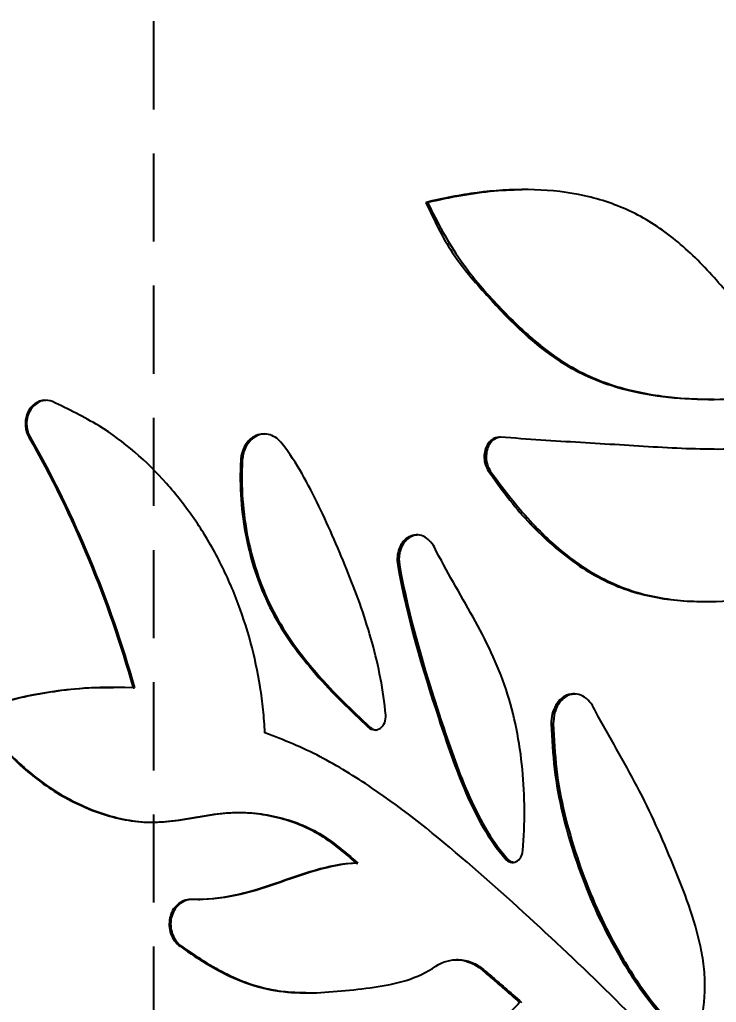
# Model space of a CAD drawing. Header units: millimetres. Extents: x -54 to 586, y 8 to 412.
# Drawn here: x 241.17 to 251.21, y 196.38 to 210.54 of the extents above; entities that cross this region are included whole.
import ezdxf

# ---------------------------------------------------------------- set-up
doc = ezdxf.new("R2010")
doc.units = ezdxf.units.MM
doc.linetypes.add('HIDDEN', pattern=[1.905, 1.27, -0.635])
doc.layers.add('DIMENSIONS', color=2, linetype='Continuous')
doc.layers.add('HIDDEN', color=3, linetype='HIDDEN')
doc.layers.add('OUTLINE', color=7, linetype='Continuous', lineweight=25)
doc.styles.add('SLDTEXTSTYLE0', font='TXT', dxfattribs={"width": 0.75})
doc.dimstyles.new('SLDDIMSTYLE6', dxfattribs={"dimtxt": 3.5, "dimasz": 2, "dimexe": 0, "dimexo": 0.0625, "dimgap": 0.875, "dimtad": 1, "dimrnd": 1e-09, "dimzin": 12, "dimdsep": 46, "dimtxsty": 'SLDTEXTSTYLE0', "dimsah": 1, "dimcen": 0.09, "dimadec": 0, "dimazin": 3, "dimtfac": 1, "dimtmove": 0, "dimatfit": 0, "dimfxl": 0, "dimfrac": 2, "dimtolj": 1, "dimtzin": 12, "dimarcsym": 0})

# ---------------------------------------------------------------- blocks, each defined once
blk = doc.blocks.new('_D_44')
at = {"layer": 'DIMENSIONS'}
for p, q in [((240.601, 191.911), (240.601, 223.975)), ((243.101, 211.516), (243.101, 223.975)), ((240.601, 221.975), (236.601, 221.975)), ((240.601, 221.975), (243.101, 221.975)), ((243.101, 221.975), (255.49, 221.975))]:
    blk.add_line(p, q, dxfattribs=at)
for points in [[(240.601, 221.975), (238.601, 222.475), (238.601, 221.475)], [(243.101, 221.975), (245.101, 221.475), (245.101, 222.475)]]:
    blk.add_solid(points, dxfattribs=at)
at = {"layer": 'DIMENSIONS', "insert": (249.025, 226.487), "char_height": 3.5, "attachment_point": 1, "style": 'SLDTEXTSTYLE0'}
blk.add_mtext('2,5', dxfattribs=at)

msp = doc.modelspace()

# ---------------------------------------------------------------- linework, layer by layer
at = {"layer": 'HIDDEN'}
msp.add_line((243.10074, 210.51631), (243.10074, 173.87553), dxfattribs=at)
at = {"layer": 'OUTLINE'}
for p, q in [((247.02514, 207.90529), (247.0513, 207.90529)), ((248.1037, 204.524), (248.08952, 204.52223)), ((247.92785, 204.03453), (247.95531, 204.03453)), ((242.80688, 200.90865), (242.82614, 200.90865)), ((248.83284, 200.39114), (248.86151, 200.39114)), ((246.02105, 198.38583), (246.04522, 198.38583)), ((243.74831, 197.85944), (243.76966, 197.85944)), ((247.49271, 196.99254), (247.46603, 196.99254))]:
    msp.add_line(p, q, dxfattribs=at)
for points, knots in [([(252.08792, 205.62518), (251.93548, 205.84822), (251.78215, 206.07087), (251.46036, 206.49734), (251.29293, 206.70262), (250.93714, 207.08792), (250.75024, 207.26567), (250.35359, 207.57322), (250.1416, 207.70294), (249.69263, 207.90235), (249.46202, 207.97224), (248.98952, 208.06469), (248.74605, 208.08708), (248.25693, 208.09278), (248.0117, 208.07735), (247.5197, 208.01385), (247.27344, 207.96044), (247.02514, 207.90529)], [0, 0, 0, 0, 0.125, 0.125, 0.25, 0.25, 0.375, 0.375, 0.5, 0.5, 0.625, 0.625, 0.75, 0.75, 0.875, 0.875, 1, 1, 1, 1]), ([(248.473, 208.08954), (248.3192, 208.08482), (248.00657, 208.07523), (247.53211, 208.00607), (247.21155, 207.93887), (247.0513, 207.90529)], [0, 0, 0, 0, 0.326288382, 0.66321235, 1, 1, 1, 1]), ([(247.02514, 207.90529), (247.14231, 207.65652), (247.26019, 207.40823), (247.55471, 206.96311), (247.72896, 206.76307), (248.25586, 206.17874), (248.62027, 205.81589), (249.14702, 205.50174), (249.25641, 205.44514), (249.47526, 205.34726), (249.58515, 205.30553), (249.91564, 205.1987), (250.13697, 205.15137), (250.57907, 205.08848), (250.80025, 205.07296), (251.23521, 205.06417), (251.44974, 205.07172), (251.66177, 205.0794)], [0, 0, 0, 0, 0.125, 0.125, 0.25, 0.25, 0.5, 0.5, 0.5625, 0.5625, 0.625, 0.625, 0.75, 0.75, 0.875, 0.875, 1, 1, 1, 1]), ([(247.0513, 207.90529), (247.12311, 207.76067), (247.26684, 207.47123), (247.52047, 207.0654), (247.79573, 206.71408), (248.0771, 206.40698), (248.35057, 206.1273), (248.63718, 205.87034), (248.93665, 205.6433), (249.26109, 205.45063), (249.60883, 205.30288), (249.97321, 205.19366), (250.33855, 205.1228), (250.74447, 205.07553), (251.02344, 205.07122), (251.1839, 205.06874)], [0, 0, 0, 0, 0.08147974, 0.16308616, 0.24438731, 0.31379257, 0.38358405, 0.45323726, 0.52249102, 0.5914437, 0.66747478, 0.74383611, 0.82039395, 0.89669417, 1, 1, 1, 1]), ([(241.64732, 205.03457), (241.59852, 205.05407), (241.54572, 205.05996), (241.44569, 205.03927), (241.39825, 205.01376), (241.28502, 204.90542), (241.24728, 204.79341), (241.25629, 204.68356)], [0, 0, 0, 0, 0.25, 0.25, 0.5, 0.5, 1, 1, 1, 1]), ([(241.56647, 205.0538), (241.53686, 205.0514), (241.47639, 205.0465), (241.39371, 204.99837), (241.32569, 204.92324), (241.2803, 204.82191), (241.26991, 204.73843), (241.27264, 204.69267), (241.27299, 204.68689)], [0, 0, 0, 0, 0.1730304, 0.3534051, 0.54317111, 0.74732235, 0.96805571, 1, 1, 1, 1]), ([(244.70759, 200.26446), (244.70028, 200.37519), (244.69275, 200.48587), (244.67035, 200.70572), (244.6559, 200.81498), (244.60392, 201.14099), (244.55763, 201.35594), (244.4421, 201.78116), (244.37268, 201.9929), (244.21302, 202.40248), (244.12279, 202.6006), (243.92112, 202.98334), (243.80977, 203.16802), (243.56492, 203.52344), (243.43001, 203.6951), (243.0001, 204.17835), (242.6825, 204.46099), (242.31705, 204.68356)], [0, 0, 0, 0, 0.0625, 0.0625, 0.125, 0.125, 0.25, 0.25, 0.375, 0.375, 0.5, 0.5, 0.625, 0.625, 0.75, 0.75, 1, 1, 1, 1]), ([(241.30571, 204.5218), (241.62835, 203.95503), (241.91485, 203.36729), (242.41582, 202.15846), (242.6293, 201.54017), (242.80688, 200.90865)], [0, 0, 0, 0, 0.5, 0.5, 1, 1, 1, 1]), ([(241.32275, 204.5218), (241.64582, 203.95512), (241.93274, 203.36742), (242.43448, 202.15858), (242.64829, 201.54025), (242.82614, 200.90865)], [0, 0, 0, 0, 0.5, 0.5, 1, 1, 1, 1]), ([(244.9549, 204.42822), (244.90902, 204.48812), (244.84904, 204.53324), (244.71559, 204.57605), (244.64307, 204.57243), (244.51557, 204.51786), (244.46076, 204.46688), (244.3845, 204.34144), (244.36312, 204.26673), (244.35851, 204.18959)], [0, 0, 0, 0, 0.25, 0.25, 0.5, 0.5, 0.75, 0.75, 1, 1, 1, 1]), ([(244.71542, 204.56342), (244.69841, 204.56468), (244.64626, 204.56854), (244.56091, 204.5303), (244.47351, 204.45631), (244.4076, 204.3456), (244.38466, 204.25082), (244.38082, 204.19623), (244.38036, 204.18959)], [0, 0, 0, 0, 0.09584241, 0.29374708, 0.50702405, 0.72089956, 0.96607717, 1, 1, 1, 1]), ([(248.07326, 204.52022), (248.05911, 204.51936), (248.02055, 204.51704), (247.96374, 204.48057), (247.91045, 204.41782), (247.87527, 204.33175), (247.8641, 204.23041), (247.87951, 204.1244), (247.91204, 204.06393), (247.92785, 204.03453)], [0, 0, 0, 0, 0.07990294, 0.21777455, 0.35862163, 0.50808534, 0.66948971, 0.83932702, 1, 1, 1, 1]), ([(248.10101, 204.5202), (248.0868, 204.51935), (248.04811, 204.51702), (247.99112, 204.48045), (247.93774, 204.41753), (247.90256, 204.33134), (247.89149, 204.22999), (247.90701, 204.12414), (247.93952, 204.06383), (247.95531, 204.03453)], [0, 0, 0, 0, 0.08020654, 0.21838594, 0.35951456, 0.50904742, 0.67034578, 0.83985788, 1, 1, 1, 1]), ([(252.47093, 204.45297), (252.30453, 204.42398), (252.13641, 204.39523), (251.79485, 204.36056), (251.62156, 204.3528), (251.09547, 204.34196), (250.73597, 204.35541), (250.00518, 204.39687), (249.63319, 204.42326), (249.06626, 204.45562), (248.8758, 204.46602), (248.49195, 204.49196), (248.29856, 204.50797), (248.1037, 204.524)], [0, 0, 0, 0, 0.125, 0.125, 0.25, 0.25, 0.5, 0.5, 0.75, 0.75, 0.875, 0.875, 1, 1, 1, 1]), ([(246.44869, 200.51867), (246.415, 200.87485), (246.34648, 201.2216), (246.15907, 201.90153), (246.03983, 202.23564), (245.84262, 202.72645), (245.77375, 202.88851), (245.63268, 203.21107), (245.5607, 203.37189), (245.33287, 203.84625), (245.16521, 204.15173), (244.9549, 204.42822)], [0, 0, 0, 0, 0.25, 0.25, 0.5, 0.5, 0.625, 0.625, 0.75, 0.75, 1, 1, 1, 1]), ([(244.35851, 204.18959), (244.33827, 203.81121), (244.36545, 203.43672), (244.47727, 202.88081), (244.527, 202.69624), (244.64999, 202.34294), (244.7235, 202.17255), (244.89556, 201.84491), (244.99479, 201.6865), (245.20816, 201.38573), (245.32185, 201.24363), (245.67782, 200.8355), (245.93449, 200.58715), (246.19508, 200.3453)], [0, 0, 0, 0, 0.25, 0.25, 0.375, 0.375, 0.5, 0.5, 0.625, 0.625, 0.75, 0.75, 1, 1, 1, 1]), ([(244.38035, 204.18959), (244.36006, 203.81105), (244.38728, 203.43641), (244.49937, 202.88027), (244.54921, 202.69566), (244.67245, 202.34232), (244.74612, 202.17192), (244.91853, 201.84425), (245.01796, 201.68583), (245.23163, 201.38519), (245.34546, 201.24316), (245.70185, 200.83523), (245.95878, 200.58702), (246.21963, 200.3453)], [0, 0, 0, 0, 0.25, 0.25, 0.375, 0.375, 0.5, 0.5, 0.625, 0.625, 0.75, 0.75, 1, 1, 1, 1]), ([(247.92785, 204.03452), (248.01842, 203.90807), (248.10887, 203.7818), (248.29568, 203.53792), (248.39304, 203.42166), (248.59683, 203.20232), (248.7031, 203.09903), (248.92301, 202.90359), (249.03746, 202.81089), (249.38897, 202.55889), (249.63217, 202.42787), (250.01049, 202.29161), (250.13957, 202.25611), (250.39492, 202.20246), (250.52177, 202.18404), (250.89985, 202.14822), (251.14862, 202.1498), (251.63963, 202.17892), (251.88153, 202.20652), (252.59054, 202.31794), (253.04374, 202.43107), (253.48301, 202.54742)], [0, 0, 0, 0, 0.0625, 0.0625, 0.125, 0.125, 0.1875, 0.1875, 0.25, 0.25, 0.375, 0.375, 0.4375, 0.4375, 0.5, 0.5, 0.625, 0.625, 0.75, 0.75, 1, 1, 1, 1]), ([(247.95531, 204.03453), (248.04112, 203.91769), (248.213, 203.68366), (248.48895, 203.35469), (248.78174, 203.05104), (249.09431, 202.78307), (249.42651, 202.56061), (249.77244, 202.38519), (250.13554, 202.25862), (250.50917, 202.18581), (250.82986, 202.1541), (251.02039, 202.15604), (251.08641, 202.15672)], [0, 0, 0, 0, 0.10310222, 0.20651701, 0.30964061, 0.41234903, 0.51525143, 0.61850856, 0.72137682, 0.83126638, 0.9415296, 1, 1, 1, 1]), ([(247.14918, 202.93543), (247.1124, 203.00731), (247.05696, 203.06491), (246.9226, 203.12293), (246.84791, 203.11998), (246.72159, 203.05373), (246.67102, 202.99162), (246.61421, 202.84542), (246.60712, 202.76074), (246.62111, 202.67947)], [0, 0, 0, 0, 0.25, 0.25, 0.5, 0.5, 0.75, 0.75, 1, 1, 1, 1]), ([(246.91982, 203.11386), (246.88985, 203.11055), (246.82952, 203.10389), (246.74905, 203.04962), (246.68466, 202.96738), (246.64403, 202.85803), (246.63573, 202.75699), (246.64399, 202.6972), (246.64645, 202.67948)], [0, 0, 0, 0, 0.16836191, 0.33891871, 0.51718737, 0.70898229, 0.913724, 1, 1, 1, 1]), ([(248.42471, 198.56456), (248.45726, 198.9558), (248.45617, 199.34645), (248.38053, 200.12646), (248.30404, 200.52038), (248.06156, 201.25325), (247.89112, 201.59522), (247.52142, 202.2653), (247.32372, 202.59155), (247.14918, 202.93543)], [0, 0, 0, 0, 0.25, 0.25, 0.5, 0.5, 0.75, 0.75, 1, 1, 1, 1]), ([(246.62111, 202.67947), (246.75641, 201.92268), (246.9742, 201.19054), (247.3313, 200.10443), (247.45355, 199.74187), (247.75499, 199.05145), (247.93209, 198.72687), (248.16922, 198.45014)], [0, 0, 0, 0, 0.5, 0.5, 0.75, 0.75, 1, 1, 1, 1]), ([(246.64645, 202.67947), (246.78194, 201.92253), (247.00007, 201.19032), (247.3577, 200.10415), (247.48014, 199.74157), (247.78203, 199.05121), (247.95939, 198.72673), (248.19675, 198.45014)], [0, 0, 0, 0, 0.5, 0.5, 0.75, 0.75, 1, 1, 1, 1]), ([(242.52245, 200.91071), (242.44903, 200.91204), (242.20099, 200.91653), (241.80652, 200.87824), (241.34205, 200.80676), (241.05572, 200.73442), (240.91221, 200.69816)], [0, 0, 0, 0, 0.13645209, 0.46097085, 0.72984643, 1, 1, 1, 1]), ([(249.47401, 200.56267), (249.43964, 200.65155), (249.38433, 200.72719), (249.24446, 200.82111), (249.16237, 200.83635), (249.01019, 200.79264), (248.94406, 200.73548), (248.85487, 200.58174), (248.8325, 200.48778), (248.83284, 200.39114)], [0, 0, 0, 0, 0.25, 0.25, 0.5, 0.5, 0.75, 0.75, 1, 1, 1, 1]), ([(249.18649, 200.8196), (249.16141, 200.81941), (249.10078, 200.81895), (249.01206, 200.76686), (248.93158, 200.67645), (248.87286, 200.54732), (248.86546, 200.44542), (248.86151, 200.39114)], [0, 0, 0, 0, 0.138610749, 0.335061512, 0.537944071, 0.75385398, 1, 1, 1, 1]), ([(246.19508, 200.3453), (246.22071, 200.32159), (246.25181, 200.30693), (246.31587, 200.30129), (246.34815, 200.31075), (246.42754, 200.36873), (246.45478, 200.44484), (246.44869, 200.51867)], [0, 0, 0, 0, 0.25, 0.25, 0.5, 0.5, 1, 1, 1, 1]), ([(250.96804, 195.91796), (251.00296, 196.12231), (251.03789, 196.32662), (251.05136, 196.64099), (251.04837, 196.74799), (251.02714, 196.9621), (251.00976, 197.06696), (250.94453, 197.37732), (250.88413, 197.57893), (250.74625, 197.97608), (250.6694, 198.16973), (250.43054, 198.74586), (250.26241, 199.12601), (249.97612, 199.67124), (249.87658, 199.84987), (249.67647, 200.20682), (249.57539, 200.38473), (249.47401, 200.56267)], [0, 0, 0, 0, 0.125, 0.125, 0.1875, 0.1875, 0.25, 0.25, 0.375, 0.375, 0.5, 0.5, 0.75, 0.75, 0.875, 0.875, 1, 1, 1, 1]), ([(248.83284, 200.39114), (248.84454, 200.17325), (248.85629, 199.95536), (248.90563, 199.52427), (248.94563, 199.31151), (249.04726, 198.88992), (249.10795, 198.67988), (249.24331, 198.26962), (249.31841, 198.06916), (249.48391, 197.67802), (249.57435, 197.48736), (249.771, 197.11628), (249.87791, 196.93495), (250.10403, 196.58868), (250.22354, 196.42414), (250.47992, 196.11849), (250.61618, 195.97664), (250.75169, 195.83479)], [0, 0, 0, 0, 0.125, 0.125, 0.25, 0.25, 0.375, 0.375, 0.5, 0.5, 0.625, 0.625, 0.75, 0.75, 0.875, 0.875, 1, 1, 1, 1]), ([(248.86151, 200.39114), (248.87323, 200.17317), (248.88498, 199.9552), (248.93441, 199.52398), (248.97449, 199.31117), (249.0763, 198.88948), (249.1371, 198.67939), (249.2727, 198.26907), (249.34792, 198.06859), (249.5137, 197.67743), (249.60429, 197.48678), (249.80126, 197.11572), (249.90833, 196.93441), (250.13473, 196.58827), (250.25439, 196.42382), (250.51105, 196.11833), (250.64743, 195.97656), (250.78307, 195.83479)], [0, 0, 0, 0, 0.125, 0.125, 0.25, 0.25, 0.375, 0.375, 0.5, 0.5, 0.625, 0.625, 0.75, 0.75, 0.875, 0.875, 1, 1, 1, 1]), ([(260.70254, 179.604), (260.60142, 179.84604), (260.49887, 180.08839), (260.29349, 180.57862), (260.19043, 180.82596), (259.87779, 181.56968), (259.6655, 182.06908), (259.22582, 183.06132), (258.99829, 183.55354), (258.51945, 184.51636), (258.26736, 184.98595), (257.74256, 185.91314), (257.46972, 186.37024), (256.90985, 187.28266), (256.62327, 187.73909), (255.7451, 189.10945), (255.13208, 190.01951), (253.82511, 191.7917), (253.13485, 192.65798), (251.69138, 194.37469), (250.93889, 195.2212), (249.74077, 196.44323), (249.33022, 196.84249), (248.48993, 197.62826), (248.06093, 198.01638), (247.18087, 198.77733), (246.72838, 199.14559), (246.00372, 199.63298), (245.7566, 199.7851), (245.24495, 200.05166), (244.97756, 200.15899), (244.70759, 200.26446)], [0, 0, 0, 0, 0.03125, 0.03125, 0.0625, 0.0625, 0.125, 0.125, 0.1875, 0.1875, 0.25, 0.25, 0.3125, 0.3125, 0.375, 0.375, 0.5, 0.5, 0.625, 0.625, 0.75, 0.75, 0.8125, 0.8125, 0.875, 0.875, 0.9375, 0.9375, 0.96875, 0.96875, 1, 1, 1, 1]), ([(246.21963, 200.3453), (246.23456, 200.33429), (246.26446, 200.31224), (246.30164, 200.3004), (246.31943, 200.30382), (246.32002, 200.30393)], [0, 0, 0, 0, 0.49124315, 0.98323762, 1, 1, 1, 1]), ([(240.7808, 200.19539), (240.95715, 200.01153), (241.13342, 199.82813), (241.52034, 199.51128), (241.73052, 199.37494), (242.1775, 199.1519), (242.40777, 199.06807), (242.76591, 198.99444), (242.88711, 198.97904), (243.12568, 198.97133), (243.244, 198.97957), (243.59709, 199.02186), (243.83019, 199.07291), (244.17915, 199.11179), (244.29535, 199.11759), (244.5277, 199.10853), (244.64383, 199.09431), (244.87594, 199.04876), (244.99271, 199.01789), (245.21785, 198.93893), (245.32699, 198.89074), (245.6425, 198.71509), (245.8336, 198.54965), (246.02105, 198.38583)], [0, 0, 0, 0, 0.125, 0.125, 0.25, 0.25, 0.375, 0.375, 0.4375, 0.4375, 0.5, 0.5, 0.625, 0.625, 0.6875, 0.6875, 0.75, 0.75, 0.8125, 0.8125, 0.875, 0.875, 1, 1, 1, 1]), ([(240.79686, 200.19539), (240.97359, 200.01142), (241.15023, 199.82792), (241.53794, 199.51099), (241.74857, 199.37463), (242.19625, 199.15167), (242.42687, 199.06791), (242.78552, 198.99436), (242.90688, 198.979), (243.14575, 198.97134), (243.26423, 198.9796), (243.6178, 199.02192), (243.85121, 199.07295), (244.20063, 199.1118), (244.31699, 199.11759), (244.54965, 199.10852), (244.66594, 199.0943), (244.89836, 199.04876), (245.01528, 199.0179), (245.24071, 198.93896), (245.35, 198.89078), (245.666, 198.71516), (245.85744, 198.54969), (246.04522, 198.38583)], [0, 0, 0, 0, 0.125, 0.125, 0.25, 0.25, 0.375, 0.375, 0.4375, 0.4375, 0.5, 0.5, 0.625, 0.625, 0.6875, 0.6875, 0.75, 0.75, 0.8125, 0.8125, 0.875, 0.875, 1, 1, 1, 1]), ([(248.16922, 198.45014), (248.19069, 198.42546), (248.21721, 198.40772), (248.2737, 198.39218), (248.30388, 198.39481), (248.3828, 198.43223), (248.41818, 198.49584), (248.42471, 198.56456)], [0, 0, 0, 0, 0.25, 0.25, 0.5, 0.5, 1, 1, 1, 1]), ([(246.02105, 198.38583), (245.61868, 198.36861), (245.23568, 198.22018), (244.65297, 198.02036), (244.45616, 197.95807), (244.05442, 197.87541), (243.84951, 197.85314), (243.63873, 197.86069)], [0, 0, 0, 0, 0.5, 0.5, 0.75, 0.75, 1, 1, 1, 1]), ([(246.04522, 198.38583), (245.64225, 198.36861), (245.25864, 198.22019), (244.67499, 198.02036), (244.47783, 197.95806), (244.07546, 197.87541), (243.87023, 197.85315), (243.65916, 197.86069)], [0, 0, 0, 0, 0.5, 0.5, 0.75, 0.75, 1, 1, 1, 1]), ([(248.19675, 198.45014), (248.21078, 198.43621), (248.23726, 198.40994), (248.27043, 198.402), (248.28602, 198.39827)], [0, 0, 0, 0, 0.53007767, 1, 1, 1, 1]), ([(243.63873, 197.86069), (243.56746, 197.86304), (243.49859, 197.8344), (243.39113, 197.7372), (243.35291, 197.66951), (243.3213, 197.51985), (243.32629, 197.44037), (243.37772, 197.29435), (243.42384, 197.23057), (243.48414, 197.18706)], [0, 0, 0, 0, 0.25, 0.25, 0.5, 0.5, 0.75, 0.75, 1, 1, 1, 1]), ([(243.65916, 197.86069), (243.58786, 197.86304), (243.51894, 197.83447), (243.41128, 197.73734), (243.37296, 197.66971), (243.34122, 197.51994), (243.34621, 197.44041), (243.39773, 197.29434), (243.44394, 197.23055), (243.5043, 197.18706)], [0, 0, 0, 0, 0.25, 0.25, 0.5, 0.5, 0.75, 0.75, 1, 1, 1, 1]), ([(243.48414, 197.18706), (243.76756, 196.98609), (244.05871, 196.80667), (244.52797, 196.62091), (244.68966, 196.5751), (245.0099, 196.52292), (245.17023, 196.51404), (245.49054, 196.51647), (245.65083, 196.52796), (245.96795, 196.55816), (246.12555, 196.57465), (246.43757, 196.61906), (246.59178, 196.64829), (246.89337, 196.74306), (247.0376, 196.80844), (247.17088, 196.89891)], [0, 0, 0, 0, 0.25, 0.25, 0.375, 0.375, 0.5, 0.5, 0.625, 0.625, 0.75, 0.75, 0.875, 0.875, 1, 1, 1, 1]), ([(243.5043, 197.18706), (243.61201, 197.11303), (243.8275, 196.96492), (244.1655, 196.77615), (244.489, 196.63808), (244.79454, 196.55929), (245.06527, 196.52246), (245.24218, 196.51905), (245.32589, 196.51743)], [0, 0, 0, 0, 0.1922307, 0.38461672, 0.5761523, 0.72191626, 0.86842201, 1, 1, 1, 1]), ([(247.17088, 196.89891), (247.27159, 196.96709), (247.38812, 196.99981), (247.62075, 196.98245), (247.73549, 196.93198), (247.83232, 196.84995)], [0, 0, 0, 0, 0.5, 0.5, 1, 1, 1, 1]), ([(247.49267, 196.99202), (247.52548, 196.99046), (247.59183, 196.9873), (247.68938, 196.9568), (247.78009, 196.91182), (247.8338, 196.86983), (247.85923, 196.84995)], [0, 0, 0, 0, 0.252278452, 0.510138493, 0.768067291, 1, 1, 1, 1]), ([(247.83232, 196.84995), (247.88222, 196.80735), (247.93201, 196.76469), (247.98169, 196.72197), (248.03137, 196.67925), (248.08094, 196.63647), (248.13038, 196.59362), (248.21288, 196.52213), (248.29504, 196.45045), (248.37687, 196.37856)], [0, 0, 0, 0, 0.000214493064, 0.000214493064, 0.000214493064, 0.000428986149, 0.000428986149, 0.000428986149, 0.000786828095, 0.000786828095, 0.000786828095, 0.000786828095]), ([(247.85923, 196.84995), (247.90916, 196.80739), (247.95897, 196.76478), (248.00868, 196.7221), (248.05838, 196.67942), (248.10797, 196.63668), (248.15745, 196.59388), (248.24016, 196.5223), (248.32255, 196.45054), (248.4046, 196.37856)], [0, 0, 0, 0, 0.000214493064, 0.000214493064, 0.000214493064, 0.000428986147, 0.000428986147, 0.000428986147, 0.000787609974, 0.000787609974, 0.000787609974, 0.000787609974]), ([(248.37687, 196.37856), (248.29617, 196.27883), (248.20462, 196.19649), (248.00002, 196.06545), (247.88854, 196.01797), (247.5469, 195.91833), (247.30435, 195.90469), (246.57967, 195.89558), (246.08651, 195.94818), (245.59143, 196.03979)], [0, 0, 0, 0, 0.125, 0.125, 0.25, 0.25, 0.5, 0.5, 1, 1, 1, 1])]:
    msp.add_open_spline(points, degree=3, knots=knots, dxfattribs=at)
for points in [[(242.31705, 204.68356), (242.10099, 204.81515), (241.87457, 204.9248), (241.64732, 205.03457)], [(241.25629, 204.68356), (241.26098, 204.62625), (241.27781, 204.57169), (241.30571, 204.5218)], [(241.27299, 204.68688), (241.2773, 204.62842), (241.29426, 204.57265), (241.32275, 204.5218)], [(242.80688, 200.90865), (242.1698, 200.94041), (241.52413, 200.87026), (240.89595, 200.69816)]]:
    msp.add_open_spline(points, degree=3, dxfattribs=at)

# ---------------------------------------------------------------- dimensions: what is measured, and where the dimension line sits
at = {"layer": 'DIMENSIONS'}
dim = msp.add_linear_dim(base=(243.10074, 221.97496), p1=(240.60074, 190.91143), p2=(243.10074, 210.51631), dimstyle='SLDDIMSTYLE6', dxfattribs=at)
dim.commit()
dim.dimension.update_dxf_attribs({"geometry": '_D_44', "text_midpoint": (252.25771, 221.97496), "dimtype": 160})

doc.saveas('drawing.dxf')
